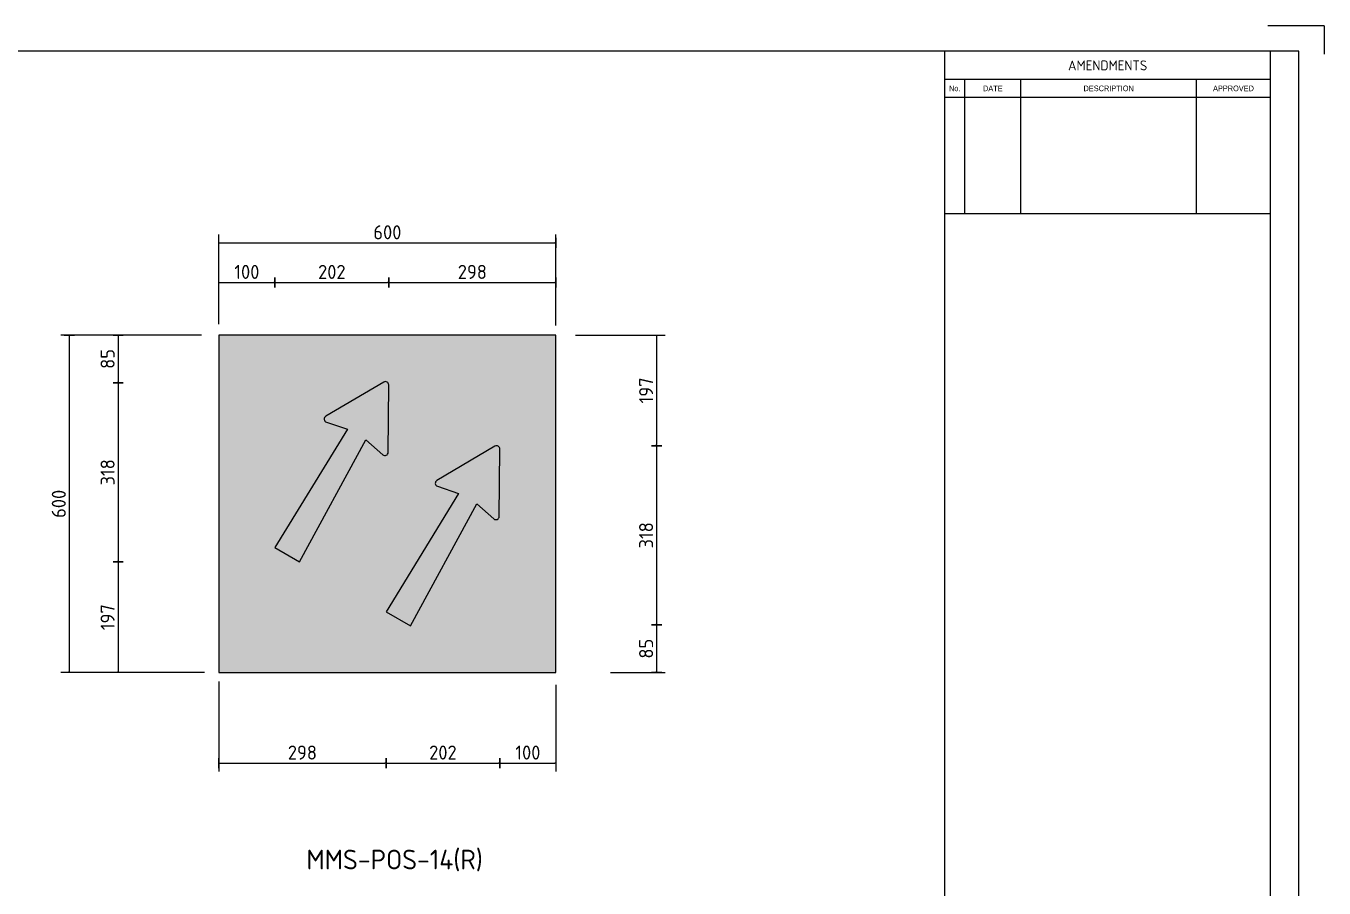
# Model space of a CAD drawing. Extents: x 0 to 420, y 0 to 297.
# Drawn here: x 189 to 420, y 143.8 to 297 of the extents above; entities that cross this region are included whole.
import ezdxf
from ezdxf.enums import TextEntityAlignment as Align

# ---------------------------------------------------------------- set-up
doc = ezdxf.new("R2010")
doc.units = 0
doc.header["$LTSCALE"] = 0.3
doc.header["$MEASUREMENT"] = 0
doc.linetypes.add('CENTERX2', pattern=[101.6, 63.5, -12.7, 12.7, -12.7])
doc.layers.get('0').update_dxf_attribs({"linetype": 'CONTINUOUS'})
doc.layers.get('DEFPOINTS').update_dxf_attribs({"linetype": 'CONTINUOUS'})
for name, color, linetype in [('L25', 1, 'CONTINUOUS'), ('L35', 3, 'CONTINUOUS'), ('T25', 1, 'CONTINUOUS'), ('TBLK18', 4, 'CONTINUOUS'), ('TBLK25', 1, 'CONTINUOUS'), ('TBLK35', 3, 'CONTINUOUS'), ('TBLK50', 7, 'CONTINUOUS')]:
    doc.layers.add(name, color=color, linetype=linetype)
doc.layers.add('yellow', color=7, linetype='CONTINUOUS', true_color=0xfedb00)
doc.styles.add('HELVL', font='HELVL.shx', dxfattribs={"height": 2.015})
doc.styles.add('iso', font='iso3098b.shx')
doc.dimstyles.new('SIGNSDIM', dxfattribs={"dimtxt": 2.5, "dimasz": 0.2, "dimexe": 1.5, "dimexo": 2, "dimtad": 1, "dimdec": 4, "dimlfac": 10, "dimrnd": 1, "dimdsep": 46, "dimtxsty": 'iso', "dimblk": 'SGNDIM', "dimcen": 2.5, "dimse2": 1, "dimadec": 0, "dimazin": 0, "dimtfac": 1, "dimtdec": 4, "dimtix": 1, "dimtmove": 0, "dimatfit": 3, "dimldrblk": 'SGNDIM', "dimfxl": 1, "dimtolj": 1, "dimtzin": 0, "dimarcsym": 0})

# ---------------------------------------------------------------- blocks, each defined once
blk = doc.blocks.new('a3amend')
at = {"layer": 'TBLK25'}
for p, q in [((0, -5), (-58, -5)), ((-54.43, -28.9), (-54.43, -5)), ((-44.43, -28.9), (-44.43, -5)), ((-13.22, -28.9), (-13.22, -5)), ((0, -8.2), (-58, -8.2)), ((0, -28.9), (-58, -28.9))]:
    blk.add_line(p, q, dxfattribs=at)
at = {"layer": 'TBLK18', "style": 'HELVL', "width": 0.9}
for s, p in [('No.', (-56.21, -7.09)), ('DATE', (-49.43, -7.09)), ('DESCRIPTION', (-28.82, -7.09)), ('APPROVED', (-6.61, -7.09))]:
    blk.add_text(s, height=1, dxfattribs=at).set_placement(p, align=Align.CENTER)
at = {"layer": 'TBLK25', "style": 'iso'}
blk.add_text('AMENDMENTS', height=1.75, dxfattribs=at).set_placement((-29, -3.38), align=Align.CENTER)
blk = doc.blocks.new('A3BBLK')
at = {"layer": 'TBLK25'}
for q in [(410, 297), (420, 292)]:
    blk.add_line((420, 297), q, dxfattribs=at)
at = {"layer": 'TBLK50'}
for p, q in [((415.5, 292.5), (13, 292.5)), ((352.5, 4.5), (352.5, 292.5)), ((415.5, 4.5), (415.5, 292.5))]:
    blk.add_line(p, q, dxfattribs=at)
blk = doc.blocks.new('a3_in_vtblk std dwg')
at = {"layer": 'TBLK35'}
blk.add_line((410.5, 37), (410.5, 292.5), dxfattribs=at)
blk.add_blockref('A3BBLK', (0, 0))
at = {"layer": 'TBLK18', "style": 'iso'}
blk.add_attdef('MR_DIRECTORATE', text='', height=1.5, dxfattribs=at).set_placement((381.5, 68.12), align=Align.CENTER)
for tag, p in [('STREET_NAME', (355.51, 62.1)), ('SUBURB_POSTCODE', (388.49, 62.1)), ('TELEPHONE_NO.', (368.31, 59.84)), ('FAX_NO.', (393.56, 59.84))]:
    blk.add_attdef(tag, p, '', height=1.5, dxfattribs=at)
at = {"layer": 'TBLK25', "style": 'iso'}
for tag, height, p in [('MR_BRANCH', 2, (381.5, 65.2)), ('ROAD_SECTION', 1.75, (384.5, 29.16)), ('SLK', 1.75, (384.5, 26.11)), ('CHAINAGE', 1.75, (384.5, 19.21))]:
    blk.add_attdef(tag, text='', height=height, dxfattribs=at).set_placement(p, align=Align.CENTER)
for tag, p, height in [('FILE_NUMBER', (371.77, 54.24), 2.5), ('DESIGNED_/_DRAWN', (371.77, 49.49), 2), ('VERIFIED', (371.77, 44.49), 2), ('APPROVED', (371.77, 39.49), 2), ('LOCAL_AUTHORITY', (370.48, 16.73), 1.25)]:
    blk.add_attdef(tag, p, '', height=height, dxfattribs=at)
at = {"layer": 'TBLK35', "style": 'iso', "width": 0.9}
for tag, p in [('ROAD_PROJECT&NUMBER', (384.5, 32.23)), ('DRAWING_DESCRIPTION', (384.5, 22.29))]:
    blk.add_attdef(tag, text='', height=2.5, dxfattribs=at).set_placement(p, align=Align.CENTER)
at = {"layer": 'TBLK50', "style": 'iso'}
blk.add_attdef('MRWA_DRG_NUMBER', (356.29, 6.08), '', height=5, dxfattribs=at)
blk = doc.blocks.new('SGNDIM')
for p, q in [((0, 0), (-1, 0)), ((0, 4.5), (0, -4.5))]:
    blk.add_line(p, q)
blk = doc.blocks.new('*D25')
at = {"layer": 'DEFPOINTS', "color": 0, "transparency": 16777216}
for p in [(253.1, 247.62), (223.34, 182.49), (253.1, 165.95)]:
    blk.add_point(p, dxfattribs=at)
at = {"layer": 'T25', "color": 0, "lineweight": -2, "transparency": 16777216}
for p, q in [((223.34, 180.49), (223.34, 164.45)), ((223.54, 165.95), (252.9, 165.95))]:
    blk.add_line(p, q, dxfattribs=at)
at = {"layer": 'T25', "color": 0, "lineweight": -2, "transparency": 16777216, "xscale": 0.2, "yscale": 0.2, "zscale": 0.2, "rotation": 180}
blk.add_blockref('SGNDIM', (223.34, 165.95), dxfattribs=at)
at = {"layer": 'T25', "color": 0, "lineweight": -2, "transparency": 16777216, "xscale": 0.2, "yscale": 0.2, "zscale": 0.2}
blk.add_blockref('SGNDIM', (253.1, 165.95), dxfattribs=at)
at = {"layer": 'T25', "color": 0, "transparency": 16777216, "insert": (238.22, 167.83), "char_height": 2.5, "attachment_point": 5, "style": 'iso'}
blk.add_mtext('\\A1;298', dxfattribs=at)
blk = doc.blocks.new('*D26')
at = {"layer": 'DEFPOINTS', "color": 0, "transparency": 16777216}
for p in [(273.34, 195.05), (283.34, 181.9), (283.34, 165.95)]:
    blk.add_point(p, dxfattribs=at)
at = {"layer": 'T25', "color": 0, "lineweight": -2, "transparency": 16777216}
for p, q in [((283.34, 179.9), (283.34, 164.45)), ((273.54, 165.95), (283.14, 165.95))]:
    blk.add_line(p, q, dxfattribs=at)
at = {"layer": 'T25', "color": 0, "lineweight": -2, "transparency": 16777216, "xscale": 0.2, "yscale": 0.2, "zscale": 0.2, "rotation": 180}
blk.add_blockref('SGNDIM', (273.34, 165.95), dxfattribs=at)
at = {"layer": 'T25', "color": 0, "lineweight": -2, "transparency": 16777216, "xscale": 0.2, "yscale": 0.2, "zscale": 0.2}
blk.add_blockref('SGNDIM', (283.34, 165.95), dxfattribs=at)
at = {"layer": 'T25', "color": 0, "transparency": 16777216, "insert": (278.34, 167.83), "char_height": 2.5, "attachment_point": 5, "style": 'iso'}
blk.add_mtext('\\A1;100', dxfattribs=at)
blk = doc.blocks.new('*D27')
at = {"layer": 'DEFPOINTS', "color": 0, "transparency": 16777216}
for p in [(222.26, 242.05), (205.43, 233.56), (214.13, 233.56)]:
    blk.add_point(p, dxfattribs=at)
at = {"layer": 'T25', "color": 0, "lineweight": -2, "transparency": 16777216}
for p, q in [((220.26, 242.05), (203.93, 242.05)), ((205.43, 241.85), (205.43, 233.76))]:
    blk.add_line(p, q, dxfattribs=at)
at = {"layer": 'T25', "color": 0, "lineweight": -2, "transparency": 16777216, "xscale": 0.2, "yscale": 0.2, "zscale": 0.2}
for p, rotation in [((205.43, 242.05), 90), ((205.43, 233.56), 270)]:
    blk.add_blockref('SGNDIM', p, dxfattribs=dict(at, rotation=rotation))
at = {"layer": 'T25', "color": 0, "transparency": 16777216, "insert": (203.56, 237.81), "char_height": 2.5, "attachment_point": 5, "rotation": 90, "style": 'iso'}
blk.add_mtext('\\A1;85', dxfattribs=at)
blk = doc.blocks.new('*D28')
at = {"layer": 'DEFPOINTS', "color": 0, "transparency": 16777216}
for p in [(232.56, 201.74), (205.43, 182.05), (222.78, 182.05)]:
    blk.add_point(p, dxfattribs=at)
at = {"layer": 'T25', "color": 0, "lineweight": -2, "transparency": 16777216}
for p, q in [((205.43, 201.54), (205.43, 182.25)), ((220.78, 182.05), (203.93, 182.05))]:
    blk.add_line(p, q, dxfattribs=at)
at = {"layer": 'T25', "color": 0, "lineweight": -2, "transparency": 16777216, "xscale": 0.2, "yscale": 0.2, "zscale": 0.2}
for p, rotation in [((205.43, 201.74), 90), ((205.43, 182.05), 270)]:
    blk.add_blockref('SGNDIM', p, dxfattribs=dict(at, rotation=rotation))
at = {"layer": 'T25', "color": 0, "transparency": 16777216, "insert": (203.56, 191.9), "char_height": 2.5, "attachment_point": 5, "rotation": 90, "style": 'iso'}
blk.add_mtext('\\A1;197', dxfattribs=at)
blk = doc.blocks.new('*D29')
at = {"layer": 'DEFPOINTS', "color": 0, "transparency": 16777216}
for p in [(283.34, 258.45), (223.34, 242.05), (283.34, 242.05)]:
    blk.add_point(p, dxfattribs=at)
at = {"layer": 'T25', "color": 0, "lineweight": -2, "transparency": 16777216}
for p, q in [((223.34, 244.05), (223.34, 259.95)), ((283.34, 244.05), (283.34, 259.95)), ((223.54, 258.45), (283.14, 258.45))]:
    blk.add_line(p, q, dxfattribs=at)
at = {"layer": 'T25', "color": 0, "lineweight": -2, "transparency": 16777216, "xscale": 0.2, "yscale": 0.2, "zscale": 0.2, "rotation": 180}
blk.add_blockref('SGNDIM', (223.34, 258.45), dxfattribs=at)
at = {"layer": 'T25', "color": 0, "lineweight": -2, "transparency": 16777216, "xscale": 0.2, "yscale": 0.2, "zscale": 0.2}
blk.add_blockref('SGNDIM', (283.34, 258.45), dxfattribs=at)
at = {"layer": 'T25', "color": 0, "transparency": 16777216, "insert": (253.34, 260.32), "char_height": 2.5, "attachment_point": 5, "style": 'iso'}
blk.add_mtext('\\A1;600', dxfattribs=at)
blk = doc.blocks.new('*D22')
at = {"layer": 'DEFPOINTS', "color": 0, "transparency": 16777216}
for p in [(284.8, 242.05), (281.1, 222.37), (301.25, 222.37)]:
    blk.add_point(p, dxfattribs=at)
at = {"layer": 'T25', "color": 0, "lineweight": -2, "transparency": 16777216}
for p, q in [((286.8, 242.05), (302.75, 242.05)), ((301.25, 241.85), (301.25, 222.57))]:
    blk.add_line(p, q, dxfattribs=at)
at = {"layer": 'T25', "color": 0, "lineweight": -2, "transparency": 16777216, "xscale": 0.2, "yscale": 0.2, "zscale": 0.2}
for p, rotation in [((301.25, 242.05), 90), ((301.25, 222.37), 270)]:
    blk.add_blockref('SGNDIM', p, dxfattribs=dict(at, rotation=rotation))
at = {"layer": 'T25', "color": 0, "transparency": 16777216, "insert": (299.38, 232.21), "char_height": 2.5, "attachment_point": 5, "rotation": 90, "style": 'iso'}
blk.add_mtext('\\A1;197', dxfattribs=at)
blk = doc.blocks.new('*D23')
at = {"layer": 'DEFPOINTS', "color": 0, "transparency": 16777216}
for p in [(286.01, 190.54), (291.06, 182.05), (301.25, 182.05)]:
    blk.add_point(p, dxfattribs=at)
at = {"layer": 'T25', "color": 0, "lineweight": -2, "transparency": 16777216}
for p, q in [((301.25, 190.34), (301.25, 182.25)), ((293.06, 182.05), (302.75, 182.05))]:
    blk.add_line(p, q, dxfattribs=at)
at = {"layer": 'T25', "color": 0, "lineweight": -2, "transparency": 16777216, "xscale": 0.2, "yscale": 0.2, "zscale": 0.2}
for p, rotation in [((301.25, 190.54), 90), ((301.25, 182.05), 270)]:
    blk.add_blockref('SGNDIM', p, dxfattribs=dict(at, rotation=rotation))
at = {"layer": 'T25', "color": 0, "transparency": 16777216, "insert": (299.38, 186.3), "char_height": 2.5, "attachment_point": 5, "rotation": 90, "style": 'iso'}
blk.add_mtext('\\A1;85', dxfattribs=at)
blk = doc.blocks.new('*D24')
at = {"layer": 'DEFPOINTS', "color": 0, "transparency": 16777216}
for p in [(269.58, 222.37), (269.58, 190.54), (301.25, 190.54)]:
    blk.add_point(p, dxfattribs=at)
at = {"layer": 'T25', "color": 0, "lineweight": -2, "transparency": 16777216}
blk.add_line((301.25, 222.17), (301.25, 190.74), dxfattribs=at)
at = {"layer": 'T25', "color": 0, "lineweight": -2, "transparency": 16777216, "xscale": 0.2, "yscale": 0.2, "zscale": 0.2}
for p, rotation in [((301.25, 222.37), 90), ((301.25, 190.54), 270)]:
    blk.add_blockref('SGNDIM', p, dxfattribs=dict(at, rotation=rotation))
at = {"layer": 'T25', "color": 0, "transparency": 16777216, "insert": (299.38, 206.45), "char_height": 2.5, "attachment_point": 5, "rotation": 90, "style": 'iso'}
blk.add_mtext('\\A1;318', dxfattribs=at)
blk = doc.blocks.new('*D30')
at = {"layer": 'DEFPOINTS', "color": 0, "transparency": 16777216}
for p in [(253.1, 172.16), (273.34, 172.16), (273.34, 165.95)]:
    blk.add_point(p, dxfattribs=at)
at = {"layer": 'T25', "color": 0, "lineweight": -2, "transparency": 16777216}
blk.add_line((253.3, 165.95), (273.14, 165.95), dxfattribs=at)
at = {"layer": 'T25', "color": 0, "lineweight": -2, "transparency": 16777216, "xscale": 0.2, "yscale": 0.2, "zscale": 0.2, "rotation": 180}
blk.add_blockref('SGNDIM', (253.1, 165.95), dxfattribs=at)
at = {"layer": 'T25', "color": 0, "lineweight": -2, "transparency": 16777216, "xscale": 0.2, "yscale": 0.2, "zscale": 0.2}
blk.add_blockref('SGNDIM', (273.34, 165.95), dxfattribs=at)
at = {"layer": 'T25', "color": 0, "transparency": 16777216, "insert": (263.22, 167.83), "char_height": 2.5, "attachment_point": 5, "style": 'iso'}
blk.add_mtext('\\A1;202', dxfattribs=at)
blk = doc.blocks.new('*D35')
at = {"layer": 'DEFPOINTS', "color": 0, "transparency": 16777216}
for p in [(221.49, 242.05), (196.75, 182.05), (221.49, 182.05)]:
    blk.add_point(p, dxfattribs=at)
at = {"layer": 'T25', "color": 0, "lineweight": -2, "transparency": 16777216}
for p, q in [((219.49, 242.05), (195.25, 242.05)), ((196.75, 241.85), (196.75, 182.25)), ((219.49, 182.05), (195.25, 182.05))]:
    blk.add_line(p, q, dxfattribs=at)
at = {"layer": 'T25', "color": 0, "lineweight": -2, "transparency": 16777216, "xscale": 0.2, "yscale": 0.2, "zscale": 0.2}
for p, rotation in [((196.75, 242.05), 90), ((196.75, 182.05), 270)]:
    blk.add_blockref('SGNDIM', p, dxfattribs=dict(at, rotation=rotation))
at = {"layer": 'T25', "color": 0, "transparency": 16777216, "insert": (194.87, 212.05), "char_height": 2.5, "attachment_point": 5, "rotation": 90, "style": 'iso'}
blk.add_mtext('\\A1;600', dxfattribs=at)
blk = doc.blocks.new('*D31')
at = {"layer": 'DEFPOINTS', "color": 0, "transparency": 16777216}
for p in [(237.09, 233.56), (205.43, 201.74), (237.09, 201.74)]:
    blk.add_point(p, dxfattribs=at)
at = {"layer": 'T25', "color": 0, "lineweight": -2, "transparency": 16777216}
blk.add_line((205.43, 233.36), (205.43, 201.94), dxfattribs=at)
at = {"layer": 'T25', "color": 0, "lineweight": -2, "transparency": 16777216, "xscale": 0.2, "yscale": 0.2, "zscale": 0.2}
for p, rotation in [((205.43, 233.56), 90), ((205.43, 201.74), 270)]:
    blk.add_blockref('SGNDIM', p, dxfattribs=dict(at, rotation=rotation))
at = {"layer": 'T25', "color": 0, "transparency": 16777216, "insert": (203.56, 217.65), "char_height": 2.5, "attachment_point": 5, "rotation": 90, "style": 'iso'}
blk.add_mtext('\\A1;318', dxfattribs=at)
blk = doc.blocks.new('*D32')
at = {"layer": 'DEFPOINTS', "color": 0, "transparency": 16777216}
for p in [(233.34, 251.4), (223.34, 242.02), (233.34, 235.46)]:
    blk.add_point(p, dxfattribs=at)
at = {"layer": 'T25', "color": 0, "lineweight": -2, "transparency": 16777216}
for p, q in [((223.34, 244.02), (223.34, 252.9)), ((223.54, 251.4), (233.14, 251.4))]:
    blk.add_line(p, q, dxfattribs=at)
at = {"layer": 'T25', "color": 0, "lineweight": -2, "transparency": 16777216, "xscale": 0.2, "yscale": 0.2, "zscale": 0.2, "rotation": 180}
blk.add_blockref('SGNDIM', (223.34, 251.4), dxfattribs=at)
at = {"layer": 'T25', "color": 0, "lineweight": -2, "transparency": 16777216, "xscale": 0.2, "yscale": 0.2, "zscale": 0.2}
blk.add_blockref('SGNDIM', (233.34, 251.4), dxfattribs=at)
at = {"layer": 'T25', "color": 0, "transparency": 16777216, "insert": (228.34, 253.28), "char_height": 2.5, "attachment_point": 5, "style": 'iso'}
blk.add_mtext('\\A1;100', dxfattribs=at)
blk = doc.blocks.new('*D33')
at = {"layer": 'DEFPOINTS', "color": 0, "transparency": 16777216}
for p in [(283.34, 251.4), (283.34, 241.78), (253.58, 199.05)]:
    blk.add_point(p, dxfattribs=at)
at = {"layer": 'T25', "color": 0, "lineweight": -2, "transparency": 16777216}
for p, q in [((283.34, 243.78), (283.34, 252.9)), ((253.78, 251.4), (283.14, 251.4))]:
    blk.add_line(p, q, dxfattribs=at)
at = {"layer": 'T25', "color": 0, "lineweight": -2, "transparency": 16777216, "xscale": 0.2, "yscale": 0.2, "zscale": 0.2, "rotation": 180}
blk.add_blockref('SGNDIM', (253.58, 251.4), dxfattribs=at)
at = {"layer": 'T25', "color": 0, "lineweight": -2, "transparency": 16777216, "xscale": 0.2, "yscale": 0.2, "zscale": 0.2}
blk.add_blockref('SGNDIM', (283.34, 251.4), dxfattribs=at)
at = {"layer": 'T25', "color": 0, "transparency": 16777216, "insert": (268.46, 253.28), "char_height": 2.5, "attachment_point": 5, "style": 'iso'}
blk.add_mtext('\\A1;298', dxfattribs=at)
blk = doc.blocks.new('*D34')
at = {"layer": 'DEFPOINTS', "color": 0, "transparency": 16777216}
for p in [(253.58, 251.4), (233.34, 248.61), (253.58, 248.61)]:
    blk.add_point(p, dxfattribs=at)
at = {"layer": 'T25', "color": 0, "lineweight": -2, "transparency": 16777216}
blk.add_line((233.54, 251.4), (253.38, 251.4), dxfattribs=at)
at = {"layer": 'T25', "color": 0, "lineweight": -2, "transparency": 16777216, "xscale": 0.2, "yscale": 0.2, "zscale": 0.2, "rotation": 180}
blk.add_blockref('SGNDIM', (233.34, 251.4), dxfattribs=at)
at = {"layer": 'T25', "color": 0, "lineweight": -2, "transparency": 16777216, "xscale": 0.2, "yscale": 0.2, "zscale": 0.2}
blk.add_blockref('SGNDIM', (253.58, 251.4), dxfattribs=at)
at = {"layer": 'T25', "color": 0, "transparency": 16777216, "insert": (243.46, 253.28), "char_height": 2.5, "attachment_point": 5, "style": 'iso'}
blk.add_mtext('\\A1;202', dxfattribs=at)

msp = doc.modelspace()

# ---------------------------------------------------------------- hatches: boundary and pattern name
at = {"layer": 'L25'}
h = msp.add_hatch(color=256, dxfattribs=at)
edge = h.paths.add_edge_path()
edge.add_arc((253.005602, 233.196171), 0.577273, -0.5009578, 120.5009578)
edge.add_line((252.712605, 233.693561), (242.392538, 227.614345))
edge.add_arc((242.685535, 227.116954), 0.577273, 120.5009578, 251.2340359)
edge.add_line((242.499824, 226.570369), (246.246369, 225.297424))
edge.add_line((246.246369, 225.297424), (233.34416, 204.270658))
edge.add_line((233.34416, 204.270658), (237.722701, 201.742706))
edge.add_line((237.722701, 201.742706), (249.48131, 223.42973))
edge.add_line((249.48131, 223.42973), (252.521916, 220.783656))
edge.add_arc((252.900879, 221.219123), 0.577273, 228.96872309, 359.4990422)
edge.add_line((253.478131, 221.214075), (253.582853, 233.191124))
h = msp.add_hatch(color=256, dxfattribs=at)
edge = h.paths.add_edge_path()
edge.add_arc((272.762299, 221.789636), 0.577273, -0.5009578, 120.5009578)
edge.add_line((272.469302, 222.287027), (262.149235, 216.207811))
edge.add_arc((262.442232, 215.71042), 0.577273, 120.5009578, 251.2340359)
edge.add_line((262.256521, 215.163834), (266.003066, 213.89089))
edge.add_line((266.003066, 213.89089), (253.100857, 192.864124))
edge.add_line((253.100857, 192.864124), (257.479399, 190.336172))
edge.add_line((257.479399, 190.336172), (269.238008, 212.023195))
edge.add_line((269.238008, 212.023195), (272.278614, 209.377121))
edge.add_arc((272.657577, 209.812588), 0.577273, 228.96872309, 359.4990422)
edge.add_line((273.234828, 209.807541), (273.33955, 221.784589))
at = {"layer": 'yellow'}
h = msp.add_hatch(color=256, dxfattribs=at)
h.paths.add_polyline_path([(283.341855, 182.054808), (283.341855, 242.054808), (223.341855, 242.054808), (223.341855, 182.054808)])
edge = h.paths.add_edge_path(flags=16)
edge.add_arc((253.005602, 233.196171), 0.577273, 359.4990422, 480.5009578)
edge.add_line((252.712605, 233.693561), (242.392538, 227.614345))
edge.add_arc((242.685535, 227.116954), 0.577273, 120.5009578, 251.2340359)
edge.add_line((242.499824, 226.570369), (246.246369, 225.297424))
edge.add_line((246.246369, 225.297424), (233.34416, 204.270658))
edge.add_line((233.34416, 204.270658), (237.722701, 201.742706))
edge.add_line((237.722701, 201.742706), (249.48131, 223.42973))
edge.add_line((249.48131, 223.42973), (252.521916, 220.783656))
edge.add_arc((252.900879, 221.219123), 0.577273, 228.96872309, 359.4990422)
edge.add_line((253.478131, 221.214075), (253.582853, 233.191124))
edge = h.paths.add_edge_path(flags=16)
edge.add_arc((272.762299, 221.789636), 0.577273, 359.4990422, 480.5009578)
edge.add_line((272.469302, 222.287027), (262.149235, 216.207811))
edge.add_arc((262.442232, 215.71042), 0.577273, 120.5009578, 251.2340359)
edge.add_line((262.256521, 215.163834), (266.003066, 213.89089))
edge.add_line((266.003066, 213.89089), (253.100857, 192.864124))
edge.add_line((253.100857, 192.864124), (257.479399, 190.336172))
edge.add_line((257.479399, 190.336172), (269.238008, 212.023195))
edge.add_line((269.238008, 212.023195), (272.278614, 209.377121))
edge.add_arc((272.657577, 209.812588), 0.577273, 228.96872309, 359.4990422)
edge.add_line((273.234828, 209.807541), (273.33955, 221.784589))

# ---------------------------------------------------------------- linework, layer by layer
at = {"layer": 'L25'}
msp.add_lwpolyline([(283.341855, 182.054808), (283.341855, 242.054808), (223.341855, 242.054808), (223.341855, 182.054808)], close=True, dxfattribs=at)
for points in [[(253.582853, 233.191124, 0.5831939646), (252.712605, 233.693561), (242.392538, 227.614345, 0.6415763171), (242.499824, 226.570369), (246.246369, 225.297424), (233.34416, 204.270658), (237.722701, 201.742706), (249.48131, 223.42973), (252.521916, 220.783656, 0.6403281607), (253.478131, 221.214075)], [(273.33955, 221.784589, 0.5831939646), (272.469302, 222.287027), (262.149235, 216.207811, 0.6415763171), (262.256521, 215.163834), (266.003066, 213.89089), (253.100857, 192.864124), (257.479399, 190.336172), (269.238008, 212.023195), (272.278614, 209.377121, 0.6403281607), (273.234828, 209.807541)]]:
    msp.add_lwpolyline(points, format="xyb", close=True, dxfattribs=at)

# ---------------------------------------------------------------- block references
msp.add_blockref('a3_in_vtblk std dwg', (0, 0))
at = {"layer": 'TBLK25', "linetype": 'CENTERX2'}
msp.add_blockref('a3amend', (410.499999, 292.5), dxfattribs=at)

# ---------------------------------------------------------------- texts
at = {"layer": 'L35', "style": 'iso'}
msp.add_text('MMS-POS-14(R)', height=3.5, dxfattribs=at).set_placement((254.62881, 147.067734), align=Align.CENTER)

# ---------------------------------------------------------------- dimensions: what is measured, and where the dimension line sits
at = {"layer": 'T25'}
dim = msp.add_linear_dim(base=(283.341855, 258.445956), p1=(223.341855, 242.054808), p2=(283.341855, 242.054808), dimstyle='SIGNSDIM', override={"dimse2": 0}, dxfattribs=at)
dim.commit()
dim.dimension.update_dxf_attribs({"geometry": '*D29', "text_midpoint": (253.341855, 260.320956)})
for base, p1, p2, angle, picture, middle in [((233.34416003, 251.40158134), (223.34185505, 242.01661876), (233.34416003, 235.45729505), 0, '*D32', (228.34300754, 253.27658134)), ((253.100857, 165.95091), (223.341855, 182.486707), (253.100857, 247.616046), 0, '*D25', (238.221356, 167.82591)), ((205.430879, 233.555308), (222.2646, 242.054808), (214.129984, 233.555308), 90, '*D27', (203.555879, 237.805058)), ((301.252831, 222.36691), (284.796322, 242.054808), (281.102575, 222.36691), 90, '*D22', (299.377831, 232.210859))]:
    dim = msp.add_linear_dim(base=base, p1=p1, p2=p2, angle=angle, dimstyle='SIGNSDIM', dxfattribs=at)
    dim.commit()
    dim.dimension.update_dxf_attribs({"geometry": picture, "text_midpoint": middle})
for base, p1, p2, angle, override, picture, middle in [((253.582853, 251.401581), (233.34416, 248.613732), (253.582853, 248.613732), 0, {"dimse1": 1}, '*D34', (243.463506, 253.276581)), ((283.341855, 251.401581), (253.582853, 199.045365), (283.341855, 241.779615), 0, {"dimse1": 1, "dimse2": 0}, '*D33', (268.462354, 253.276581)), ((196.749435, 182.054808), (221.48657, 242.054808), (221.48657, 182.054808), 90, {"dimse2": 0}, '*D35', (194.874435, 212.054808)), ((205.430879, 201.742706), (237.086143, 233.555308), (237.086143, 201.742706), 90, {"dimse1": 1}, '*D31', (203.555879, 217.649007)), ((301.252831, 190.536343), (269.579692, 222.36691), (269.579692, 190.536343), 90, {"dimse1": 1}, '*D24', (299.377831, 206.451626)), ((205.430879, 182.054808), (232.556223, 201.742706), (222.781116, 182.054808), 90, {"dimse1": 1, "dimse2": 0}, '*D28', (203.555879, 191.898757)), ((283.341855, 165.9509099), (273.3395501, 195.0525708), (283.341855, 181.9035712), 0, {"dimse1": 1, "dimse2": 0}, '*D26', (278.3407026, 167.8259099)), ((301.252831, 182.0548078), (286.0075168, 190.5363433), (291.0556956, 182.0548078), 90, {"dimse1": 1, "dimse2": 0}, '*D23', (299.377831, 186.2955756)), ((273.33955, 165.95091), (253.100857, 172.158037), (273.33955, 172.158037), 0, {"dimse1": 1}, '*D30', (263.220204, 167.82591))]:
    dim = msp.add_linear_dim(base=base, p1=p1, p2=p2, angle=angle, dimstyle='SIGNSDIM', override=override, dxfattribs=at)
    dim.commit()
    dim.dimension.update_dxf_attribs({"geometry": picture, "text_midpoint": middle})

doc.saveas('drawing.dxf')
